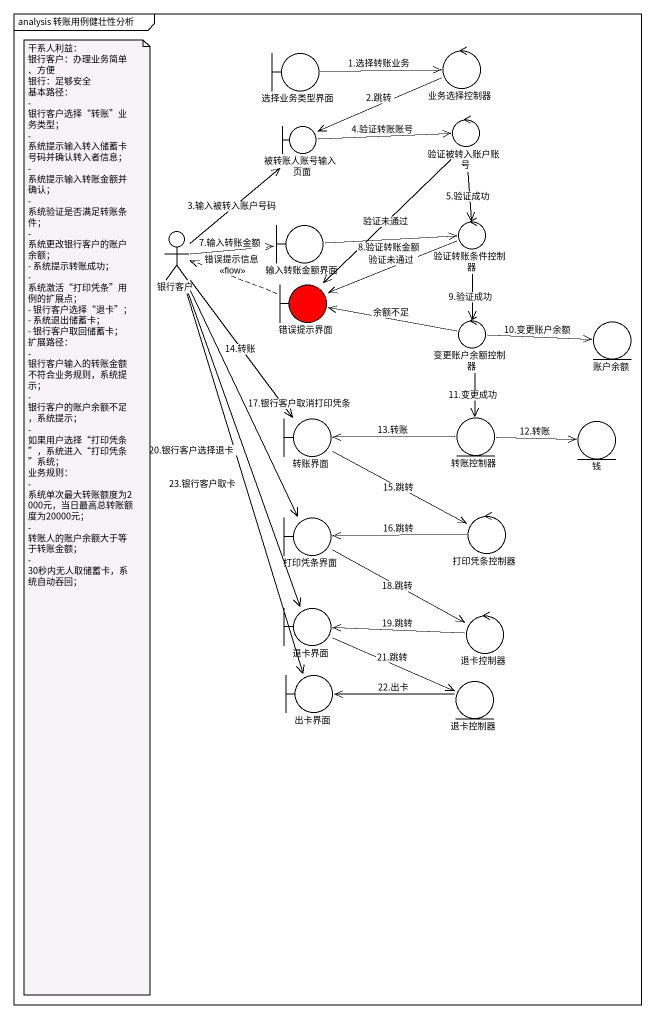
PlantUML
@startuml
mainframe analysis 转账用例健壮性分析
boundary 选择业务类型界面
control 业务选择控制器
control 验证被转入账户账号
boundary 被转账人账号输入页面
actor 银行客户
boundary 输入转账金额界面
control 验证转账条件控制器
boundary 错误提示界面 #FF0000
control 变更账户余额控制器
entity 账户余额
boundary 转账界面
entity 转账控制器
entity 钱
boundary 打印凭条界面
control 打印凭条控制器
boundary 退卡界面
control 退卡控制器
boundary 出卡界面
entity "退卡控制器" as 退卡控制器_2
选择业务类型界面 -right-> 业务选择控制器 : 1.选择转账业务
业务选择控制器 -left-> 被转账人账号输入页面 : 2.跳转
验证被转入账户账号 --> 验证转账条件控制器 : 5.验证成功
验证被转入账户账号 --> 错误提示界面 : 验证未通过
被转账人账号输入页面 -right-> 验证被转入账户账号 : 4.验证转账账号
银行客户 -up-> 被转账人账号输入页面 : 3.输入被转入账户号码
银行客户 -right-> 输入转账金额界面 : 7.输入转账金额
银行客户 --> 转账界面 : 14.转账
银行客户 --> 打印凭条界面 : 17.银行客户取消打印凭条
银行客户 --> 退卡界面 : 20.银行客户选择退卡
银行客户 --> 出卡界面 : 23.银行客户取卡
输入转账金额界面 -right-> 验证转账条件控制器 : 8.验证转账金额
验证转账条件控制器 -left-> 错误提示界面 : 验证未通过
验证转账条件控制器 --> 变更账户余额控制器 : 9.验证成功
错误提示界面 .left.> 银行客户 : 错误提示信息\n<<flow>>
变更账户余额控制器 -left-> 错误提示界面 : 余额不足
变更账户余额控制器 -right-> 账户余额 : 10.变更账户余额
变更账户余额控制器 --> 转账控制器 : 11.变更成功
转账界面 -right-> 打印凭条控制器 : 15.跳转
转账控制器 -left-> 转账界面 : 13.转账
转账控制器 -right-> 钱 : 12.转账
打印凭条界面 -right-> 退卡控制器 : 18.跳转
打印凭条控制器 -left-> 打印凭条界面 : 16.跳转
退卡界面 -right-> 退卡控制器_2 : 21.跳转
退卡控制器 -left-> 退卡界面 : 19.跳转
退卡控制器_2 -left-> 出卡界面 : 22.出卡
note as N1
  干系人利益：
  银行客户：办理业务简单、方便
  银行：足够安全
  基本路径：
  - 银行客户选择“转账”业务类型；
  - 系统提示输入转入储蓄卡号码并确认转入者信息；
  - 系统提示输入转账金额并确认；
  - 系统验证是否满足转账条件；
  - 系统更改银行客户的账户余额；
  - 系统提示转账成功；
  - 系统激活“打印凭条”用例的扩展点；
  - 银行客户选择“退卡”；
  - 系统退出储蓄卡；
  - 银行客户取回储蓄卡；
  扩展路径：
  - 银行客户输入的转账金额不符合业务规则，系统提示；
  - 银行客户的账户余额不足，系统提示；
  - 如果用户选择“打印凭条”，系统进入“打印凭条”系统；
  业务规则：
  - 系统单次最大转账额度为2000元，当日最高总转账额度为20000元；
  - 转账人的账户余额大于等于转账金额；
  - 30秒内无人取储蓄卡，系统自动吞回；
end note
@enduml
